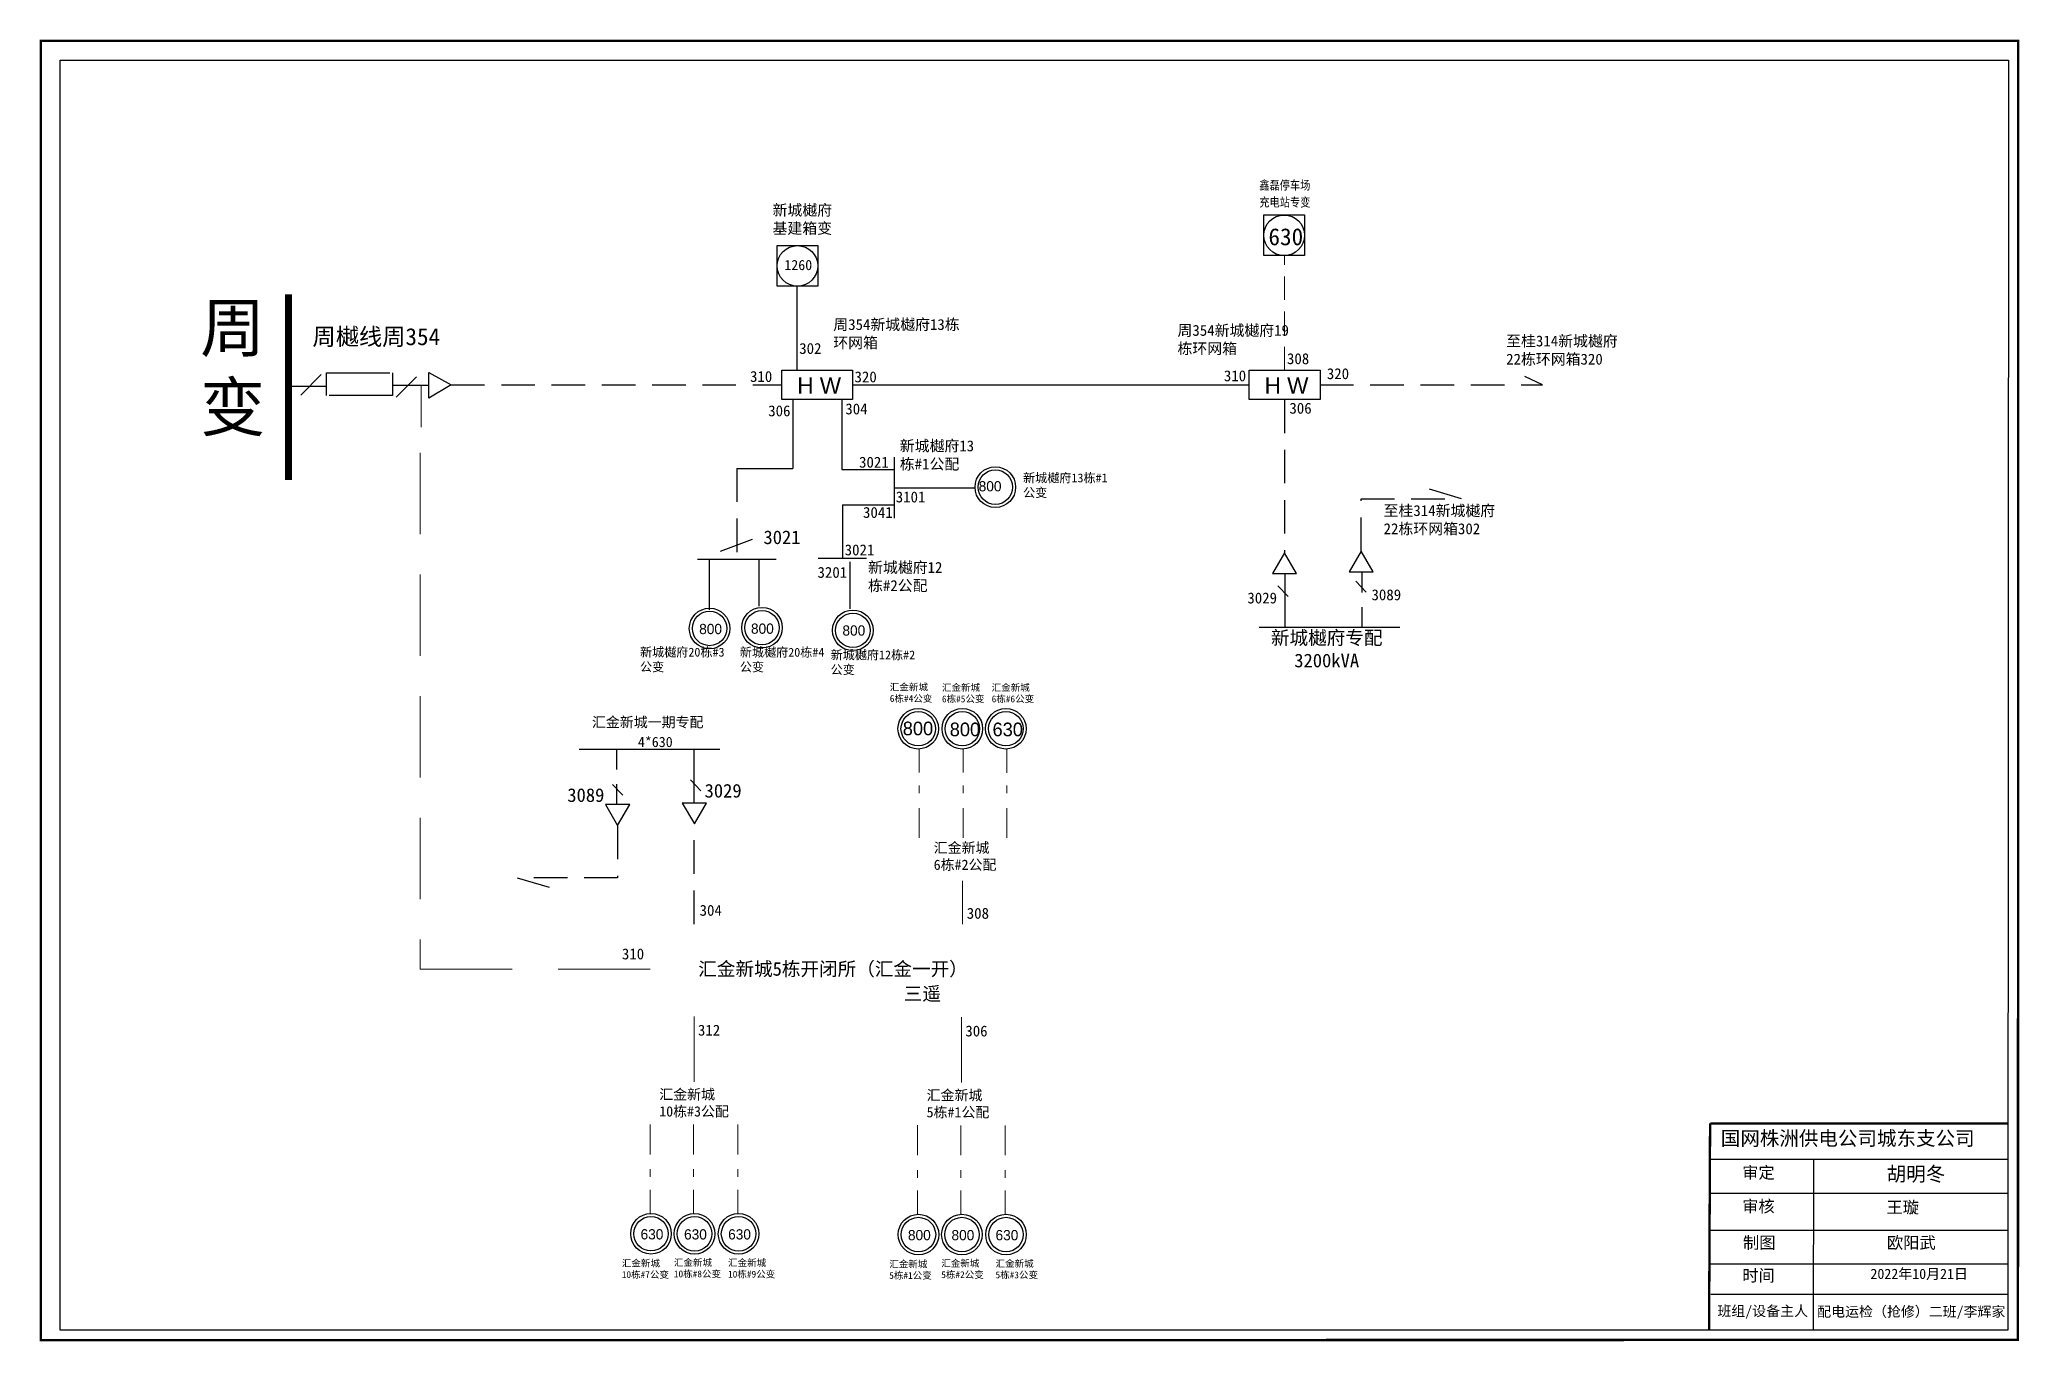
# Model space of a CAD drawing. Extents: x 124 to 414, y -49 to 142.
import ezdxf

# ---------------------------------------------------------------- set-up
doc = ezdxf.new("R2010")
doc.units = 0
doc.header["$LTSCALE"] = 0.774411
doc.linetypes.add('ACAD_ISO02W100', pattern=[15, 12, -3])
doc.linetypes.add('DASHED2', pattern=[9.525, 6.35, -3.175])
doc.layers.get('0').update_dxf_attribs({"linetype": 'CONTINUOUS'})
doc.styles.add('hztxt_txtstyle_0.00_0_0', font='', dxfattribs={"bigfont": 'hztxt.shx'})
doc.styles.add('hztxt_txtstyle_1.50_0_0', font='', dxfattribs={"height": 1.5, "bigfont": 'hztxt.shx'})
doc.styles.add('hztxt_txtstyle_1.60_0_0', font='', dxfattribs={"height": 1.6, "bigfont": 'hztxt.shx'})
doc.styles.add('hztxt_txtstyle_1.99_0_0', font='', dxfattribs={"height": 1.9941, "bigfont": 'hztxt.shx'})
doc.styles.add('hztxt_txtstyle_2.00_0_0', font='', dxfattribs={"height": 2, "bigfont": 'hztxt.shx'})
doc.styles.add('hztxt_txtstyle_2.50_0_0', font='', dxfattribs={"height": 2.5})
doc.styles.add('KaiTi_GB2312_txtstyle_2.10_0_0', font='simsun.ttc', dxfattribs={"height": 2.1})
doc.styles.add('SimSun_txtstyle_1.50_0_0', font='simsun.ttc', dxfattribs={"height": 1.5})
doc.styles.add('SimSun_txtstyle_1.75_0_0', font='simsun.ttc', dxfattribs={"height": 1.75})
doc.styles.add('SimSun_txtstyle_200.00_0_0200', font='simsun.ttc', dxfattribs={"height": 200})
doc.styles.get("Standard").update_dxf_attribs({"font": '', "height": 2.5})
doc.styles.add('字体', font='', dxfattribs={"height": 2.5})
doc.styles.add('宋体_txtstyle_1.00_0_0', font='SIMSUN.TTC', dxfattribs={"height": 1})
doc.styles.add('宋体_txtstyle_1.50_0_0', font='SIMSUN.TTC', dxfattribs={"height": 1.5})
doc.styles.add('宋体_txtstyle_1.60_0_0', font='SIMSUN.TTC', dxfattribs={"height": 1.6})
doc.styles.add('宋体_txtstyle_2.00_0_0', font='SIMSUN.TTC', dxfattribs={"height": 2})
doc.styles.add('宋体_txtstyle_200.00_0_0200', font='SIMSUN.TTC', dxfattribs={"height": 200})
doc.styles.get('hztxt_txtstyle_0.00_0_0').set_extended_font_data('hztxt')
doc.styles.get('hztxt_txtstyle_1.50_0_0').set_extended_font_data('hztxt')
doc.styles.get('hztxt_txtstyle_1.60_0_0').set_extended_font_data('hztxt')
doc.styles.get('hztxt_txtstyle_1.99_0_0').set_extended_font_data('hztxt')
doc.styles.get('hztxt_txtstyle_2.00_0_0').set_extended_font_data('hztxt')
doc.styles.get('hztxt_txtstyle_2.50_0_0').set_extended_font_data('SimSun')
doc.styles.get('Standard').set_extended_font_data('SimSun')
doc.styles.get('字体').set_extended_font_data('KaiTi_GB2312')

msp = doc.modelspace()

# ---------------------------------------------------------------- linework, layer by layer
at = {"color": 7, "linetype": 'DASHED2', "lineweight": 0, "ltscale": 0.696574}
msp.add_line((306.66, 93.54), (306.66, 110.32), dxfattribs=at)
at = {"color": 0}
for p, q in [((235.16, 93.54), (235.16, 105.83)), ((344.52, 91.38), (341.91, 92.61)), ((226.3, 79.1), (234.52, 79.1)), ((249.38, 76.26), (261.27, 76.26)), ((307.18, 60.28), (305.66, 61.87)), ((306.68, 63.71), (306.68, 55.88)), ((318.63, 60.94), (317.11, 62.53)), ((317.99, 63.9), (317.99, 60.89)), ((318.03, 55.84), (318.03, 58.74)), ((302.91, 55.82), (323.55, 55.82)), ((223.78, 37.83), (203.14, 37.83)), ((208.66, 37.81), (208.66, 34.91)), ((220.02, 29.94), (220.02, 37.78)), ((208.06, 32.71), (209.58, 31.12)), ((208.7, 29.76), (208.7, 32.76)), ((219.51, 33.37), (221.03, 31.79))]:
    msp.add_line(p, q, dxfattribs=at)
at = {"linetype": 'Continuous'}
for p, q in [((181.13, 89.42), (181.13, 93.19)), ((181.13, 93.19), (184.37, 91.38)), ((165.32, 92.86), (162.32, 89.86)), ((175.77, 91.31), (181.13, 91.31)), ((179.3, 92.52), (176.3, 89.53)), ((184.37, 91.38), (181.13, 89.42)), ((223.88, 66.94), (228.6, 68.7)), ((220.53, 65.8), (232.07, 65.8)), ((222.29, 58.34), (222.29, 65.8)), ((222.29, 65.8), (226.68, 65.8)), ((229.54, 65.8), (229.54, 58.89)), ((242.87, 65.41), (242.87, 58.5)), ((369.12, -22.29), (412.77, -22.29)), ((384.27, -22.29), (384.21, -47.36)), ((369.12, -27.26), (412.77, -27.26)), ((369.12, -32.68), (412.77, -32.68)), ((369.12, -37.66), (412.77, -37.66)), ((369.18, -42.12), (412.84, -42.12))]:
    msp.add_line(p, q, dxfattribs=at)
at = {"linetype": 'ACAD_ISO02W100'}
msp.add_line((166.07, 91.13), (160.52, 91.13), dxfattribs=at)
at = {"color": 7, "linetype": 'Continuous', "lineweight": 0, "ltscale": 0.747244}
msp.add_line((179.98, 91.19), (179.98, 85.14), dxfattribs=at)
at = {"linetype": 'DASHED2'}
for p, q in [((184.37, 91.38), (232.9, 91.38)), ((226.3, 79.1), (226.3, 65.8))]:
    msp.add_line(p, q, dxfattribs=at)
at = {"color": 0, "linetype": 'DASHED2'}
for p, q in [((311.86, 91.38), (344.52, 91.38)), ((306.66, 89.21), (306.66, 66.75)), ((332.63, 74.62), (326.31, 76.52)), ((317.88, 66.97), (317.88, 74.62)), ((317.88, 74.62), (332.63, 74.62)), ((306.66, 66.75), (306.66, 66.75)), ((208.81, 26.68), (208.81, 19.03)), ((220.03, 12.22), (220.03, 26.9)), ((220.03, 26.9), (220.03, 26.9)), ((208.81, 19.03), (194.06, 19.03)), ((194.06, 19.03), (200.39, 17.14))]:
    msp.add_line(p, q, dxfattribs=at)
at = {"color": 7, "linetype": 'DASHED2', "lineweight": 0, "ltscale": 2.421071}
msp.add_line((179.84, 81.37), (179.84, 5.61), dxfattribs=at)
at = {"color": 7, "linetype": 'Continuous', "lineweight": 0, "ltscale": 0.218113}
for p, q in [((253.05, 34.45), (253.05, 37.9)), ((259.52, 34.45), (259.52, 37.9)), ((265.9, 34.44), (265.9, 37.89)), ((213.57, -26.78), (213.57, -30.24)), ((219.95, -26.79), (219.95, -30.24)), ((226.42, -26.79), (226.42, -30.24)), ((252.8, -26.9), (252.8, -30.35)), ((259.18, -26.9), (259.18, -30.36)), ((265.65, -26.9), (265.65, -30.36))]:
    msp.add_line(p, q, dxfattribs=at)
at = {"color": 7, "linetype": 'DASHED2', "lineweight": 0, "ltscale": 0.890223}
for p, q in [((253.05, 24.86), (253.05, 32.56)), ((259.52, 24.86), (259.52, 32.56)), ((265.9, 24.86), (265.9, 32.55)), ((213.57, -17.2), (213.57, -24.9)), ((219.95, -17.2), (219.95, -24.9)), ((226.42, -17.2), (226.42, -24.9)), ((252.8, -17.31), (252.8, -25.01)), ((259.18, -17.32), (259.18, -25.02)), ((265.65, -17.32), (265.65, -25.02))]:
    msp.add_line(p, q, dxfattribs=at)
at = {"color": 7, "linetype": 'Continuous', "lineweight": 0, "ltscale": 1.86904}
for p, q in [((259.42, 12.22), (259.42, 18.57)), ((220.05, -1.34), (220.05, -10.91)), ((259.28, -1.46), (259.28, -11.03))]:
    msp.add_line(p, q, dxfattribs=at)
at = {"color": 7, "linetype": 'DASHED2', "lineweight": 0, "ltscale": 2.746233}
msp.add_line((179.84, 5.61), (215.33, 5.61), dxfattribs=at)
at = {"linetype": 'Continuous', "const_width": 0.35}
msp.add_lwpolyline([(124.17, 141.86), (414.3, 141.86), (414.26, -48.81), (124.17, -48.86)], close=True, dxfattribs=at)
at = {"linetype": 'Continuous'}
for points in [[(127, 139.03), (412.88, 139.03), (412.77, -47.36), (127, -47.36)], [(232.9, 93.54), (243.29, 93.54), (243.29, 89.21), (232.9, 89.21)], [(301.47, 93.54), (311.86, 93.54), (311.86, 89.21), (301.47, 89.21)]]:
    msp.add_lwpolyline(points, close=True, dxfattribs=at)
at = {"color": 0}
for points in [[(303.61, 116.3), (309.58, 116.3), (309.58, 110.33), (303.61, 110.33)], [(232.21, 111.8), (238.17, 111.8), (238.17, 105.83), (232.21, 105.83)]]:
    msp.add_lwpolyline(points, close=True, dxfattribs=at)
at = {"linetype": 'Continuous'}
for points, const_width in [([(160.52, 104.63), (160.52, 77.38)], 1), ([(369.09, -17.03), (368.94, -47.36)], 0.35), ([(369.12, -17.03), (412.77, -17.03)], 0.35)]:
    msp.add_lwpolyline(points, dxfattribs=dict(at, const_width=const_width))
at = {"linetype": 'ACAD_ISO02W100'}
msp.add_lwpolyline([(175.76, 93.14), (175.76, 89.79), (166.07, 89.79), (166.07, 93.14)], close=True, dxfattribs=at)
at = {"color": 7, "linetype": 'Continuous'}
for points in [[(243.29, 91.38), (301.47, 91.38)], [(234.52, 89.19), (234.52, 79.1)], [(241.7, 89.2), (241.7, 78.94)], [(241.7, 78.94), (249.38, 78.94)], [(249.38, 80.74), (249.38, 71.79)], [(241.79, 73.74), (249.38, 73.74)], [(241.79, 73.74), (241.79, 65.92)], [(238.24, 65.92), (245.34, 65.92)]]:
    msp.add_lwpolyline(points, dxfattribs=at)
at = {"color": 0, "linetype": 'DASHED2'}
for points in [[(317.88, 66.97), (316.12, 63.91), (319.65, 63.91)], [(306.64, 66.72), (304.87, 63.66), (308.4, 63.66)], [(208.81, 26.68), (210.58, 29.75), (207.04, 29.75)], [(220.06, 26.93), (221.83, 29.99), (218.29, 29.99)]]:
    msp.add_lwpolyline(points, close=True, dxfattribs=at)
at = {"linetype": 'Continuous'}
for centre, radius in [((306.6, 113.31), 2.98), ((235.19, 108.82), 2.98), ((264.22, 76.35), 2.98), ((264.22, 76.35), 2.53), ((222.3, 55.61), 2.98), ((222.3, 55.61), 2.53), ((229.99, 55.72), 2.98), ((229.99, 55.72), 2.53), ((243.32, 55.33), 2.98), ((243.32, 55.33), 2.53), ((252.91, 40.89), 2.98), ((259.38, 40.89), 2.98), ((265.77, 40.89), 2.98), ((252.91, 40.89), 2.53), ((259.38, 40.89), 2.53), ((265.77, 40.89), 2.53), ((213.7, -33.23), 2.98), ((213.7, -33.23), 2.53), ((220.09, -33.24), 2.98), ((220.09, -33.24), 2.53), ((226.55, -33.24), 2.98), ((226.55, -33.24), 2.53), ((252.94, -33.35), 2.98), ((252.94, -33.35), 2.53), ((259.32, -33.35), 2.98), ((259.32, -33.35), 2.53), ((265.79, -33.35), 2.98), ((265.79, -33.35), 2.53)]:
    msp.add_circle(centre, radius, dxfattribs=at)

# ---------------------------------------------------------------- texts
at = {"color": 7, "linetype": 'DASHED2', "lineweight": 0, "ltscale": 0.696574, "insert": (302.95, 121.37), "char_height": 1.5, "attachment_point": 1, "style": 'hztxt_txtstyle_1.50_0_0'}
msp.add_mtext('鑫磊停车场^M^J充电站专变', dxfattribs=at)
for s, insert, char_height, width, attachment_point, style in [('{\\fSimSun|b0|i0|c134|p2;新城樾府基建箱变}', (231.54, 117.81), 1.6, 9.498, 1, 'hztxt_txtstyle_1.60_0_0'), ('{\\fSimSun|b0|i0|c134|p2;630}', (304.29, 114.35), 2.5, 4.1943, 1, 'hztxt_txtstyle_2.50_0_0'), ('{\\fSimSun|b0|i0|c134|p2;1260}', (233.27, 109.7), 1.5, 4.1943, 1, 'hztxt_txtstyle_1.50_0_0'), ('{\\fSimSun|b0|i0|c134|p2;周354新城樾府13栋环网箱}', (240.45, 101.02), 1.6, 18.4839, 1, 'hztxt_txtstyle_1.99_0_0'), ('{\\fSimSun|b0|i0|c134|p2;周354新城樾府19栋环网箱}', (290.95, 100.16), 1.6, 18.1067, 1, 'hztxt_txtstyle_1.99_0_0'), ('{\\fSimSun|b0|i0|c134|p2;302}', (235.45, 97.5), 1.6, 4.1943, 1, 'hztxt_txtstyle_1.60_0_0'), ('{\\fSimSun|b0|i0|c134|p2;308}', (307.01, 96), 1.6, 4.1943, 1, 'hztxt_txtstyle_1.60_0_0'), ('{\\fSimSun|b0|i0|c134|p2;310}', (228.23, 93.39), 1.6, 4.1943, 1, 'hztxt_txtstyle_1.60_0_0'), ('{\\fSimSun|b0|i0|c134|p2;320}', (243.56, 93.33), 1.6, 4.1943, 1, 'hztxt_txtstyle_0.00_0_0'), ('{\\fSimSun|b0|i0|c134|p2;310}', (297.75, 93.49), 1.6, 4.1943, 1, 'hztxt_txtstyle_1.60_0_0'), ('{\\fSimSun|b0|i0|c134|p2;320}', (312.86, 93.8), 1.6, 4.1943, 1, 'hztxt_txtstyle_0.00_0_0'), ('{\\fSimSun|b0|i0|c134|p2;306}', (230.9, 88.35), 1.6, 4.1943, 1, 'hztxt_txtstyle_1.60_0_0'), ('{\\fSimSun|b0|i0|c134|p2;304}', (242.21, 88.63), 1.6, 4.1943, 1, 'hztxt_txtstyle_1.60_0_0'), ('{\\fSimSun|b0|i0|c134|p2;306}', (307.37, 88.73), 1.6, 4.1943, 1, 'hztxt_txtstyle_0.00_0_0'), ('{\\fSimSun|b0|i0|c134|p2;新城樾府13栋#1公配}', (250.2, 83.21), 1.6, 12.5121, 1, 'hztxt_txtstyle_1.60_0_0'), ('{\\fSimSun|b0|i0|c134|p2;3021}', (244.23, 80.81), 1.6, 4.1943, 1, 'hztxt_txtstyle_1.60_0_0'), ('{\\fSimSun|b0|i0|c134|p2;3101}', (249.61, 75.71), 1.6, 4.1943, 1, 'hztxt_txtstyle_1.60_0_0'), ('800', (261.78, 77.23), 1.5, 4.1943, 1, 'hztxt_txtstyle_1.50_0_0'), ('{\\fSimSun|b0|i0|c134|p2;3041}', (244.81, 73.44), 1.6, 4.1943, 1, 'hztxt_txtstyle_1.60_0_0'), ('{\\fSimSun|b0|i0|c134|p2;至桂314新城樾府22栋环网箱302}', (321.19, 73.71), 1.6, 17.5423, 1, 'hztxt_txtstyle_1.99_0_0'), ('{\\fSimSun|b0|i0|c134|p2;3021}', (242.12, 67.94), 1.6, 4.1943, 1, 'hztxt_txtstyle_1.60_0_0'), ('{\\fSimSun|b0|i0|c134|p2;3201}', (238.13, 64.64), 1.6, 4.1943, 1, 'hztxt_txtstyle_1.60_0_0'), ('{\\fSimSun|b0|i0|c134|p2;新城樾府12栋#2公配}', (245.55, 65.37), 1.6, 12.5121, 1, 'hztxt_txtstyle_1.60_0_0'), ('{\\fSimSun|b0|i0|c134|p2;3089}', (319.41, 61.35), 1.6, 4.8718, 1, 'hztxt_txtstyle_1.60_0_0'), ('{\\fSimSun|b0|i0|c134|p2;3029}', (301.2, 60.88), 1.6, 4.8718, 1, 'hztxt_txtstyle_1.60_0_0'), ('800', (220.77, 56.28), 1.5, 4.1943, 1, 'hztxt_txtstyle_1.50_0_0'), ('800', (228.37, 56.33), 1.5, 4.1943, 1, 'hztxt_txtstyle_1.50_0_0'), ('800', (241.79, 56.06), 1.5, 4.1943, 1, 'hztxt_txtstyle_1.50_0_0'), ('{\\fSimSun|b0|i0|c134|p2;新城樾府专配\\P3200kVA}', (312.84, 55.24), 2, 17.2244, 2, 'hztxt_txtstyle_1.60_0_0'), ('304', (220.83, 15.04), 1.6, 4.1943, 1, '宋体_txtstyle_1.60_0_0'), ('308', (260.03, 14.6), 1.6, 4.1943, 1, '宋体_txtstyle_1.60_0_0'), ('{\\fSimSun|b0|i0|c134|p2;310}', (209.43, 8.64), 1.6, 4.1943, 1, 'hztxt_txtstyle_1.60_0_0'), ('312', (220.59, -2.55), 1.6, 4.1943, 1, '宋体_txtstyle_1.60_0_0'), ('306', (259.82, -2.67), 1.6, 4.1943, 1, '宋体_txtstyle_1.60_0_0'), ('630', (212.17, -32.56), 1.5, 4.1943, 1, 'hztxt_txtstyle_1.50_0_0'), ('630', (218.55, -32.57), 1.5, 4.1943, 1, 'hztxt_txtstyle_1.50_0_0'), ('630', (225.02, -32.57), 1.5, 4.1943, 1, 'hztxt_txtstyle_1.50_0_0'), ('800', (251.4, -32.68), 1.5, 4.1943, 1, 'hztxt_txtstyle_1.50_0_0'), ('800', (257.79, -32.68), 1.5, 4.1943, 1, 'hztxt_txtstyle_1.50_0_0'), ('630', (264.25, -32.68), 1.5, 4.1943, 1, 'hztxt_txtstyle_1.50_0_0')]:
    msp.add_mtext(s, dxfattribs=dict(insert=insert, char_height=char_height, width=width, attachment_point=attachment_point, style=style))
at = {"linetype": 'Continuous', "attachment_point": 1}
for s, insert, char_height, width, style in [('{\\fSimSun|b0|i0|c134|p2;周\\f\uffbfﾬￌﾣﾤ_GB2312|b0|i0|c134|p49; \\P\\fSimSun|b0|i0|c134|p2;变}', (147.56, 103.27), 7, 46.6545, '字体'), ('{\\fSimSun|b0|i0|c134|p2;周樾线周354}', (164.03, 99.69), 2.5, 22.8827, '字体'), ('{\\fSimSun|b0|i0|c134|p2;新城樾府13栋#1公变}', (268.29, 78.35), 1.3, 13.1852, '字体'), ('{\\fSimSun|b0|i0|c134|p2;3021}', (230.2, 69.99), 2, 13.1852, '字体'), ('{\\fSimSun|b0|i0|c134|p2;新城樾府20栋#3公变}', (212.09, 52.78), 1.3, 13.1852, '字体'), ('{\\fSimSun|b0|i0|c134|p2;新城樾府20栋#4公变}', (226.74, 52.76), 1.3, 13.1852, '字体'), ('{\\fSimSun|b0|i0|c134|p2;新城樾府12栋#2公变}', (240.06, 52.37), 1.3, 13.1852, '字体'), ('国网株洲供电公司城东支公司', (370.66, -18.17), 2.1, 57.4126, 'KaiTi_GB2312_txtstyle_2.10_0_0'), ('胡明冬', (395, -23.4), 2.1, 16.423, 'KaiTi_GB2312_txtstyle_2.10_0_0'), ('欧阳武', (395.04, -33.66), 1.75, 16.423, 'SimSun_txtstyle_1.75_0_0'), ('2022年10月21日', (392.62, -38.36), 1.5, 16.423, 'SimSun_txtstyle_1.50_0_0')]:
    msp.add_mtext(s, dxfattribs=dict(at, insert=insert, char_height=char_height, width=width, style=style))
at = {"color": 1, "true_color": 0xff0000, "insert": (339.17, 98.6), "char_height": 1.6, "width": 17.5423, "attachment_point": 1, "style": 'hztxt_txtstyle_1.60_0_0'}
msp.add_mtext('{\\fSimSun|b0|i0|c134|p2;至桂314新城樾府22栋环网箱320}', dxfattribs=at)
at = {"linetype": 'DASHED2', "char_height": 2.3678, "width": 7.8343, "attachment_point": 1, "style": 'hztxt_txtstyle_0.00_0_0'}
for insert in [(235.16, 92.46), (303.73, 92.46)]:
    msp.add_mtext('{\\fArial|b0|i0|c0|p32;H W}', dxfattribs=dict(at, insert=insert))
at = {"color": 7, "linetype": 'Continuous', "lineweight": 0, "ltscale": 0.2672, "char_height": 1, "attachment_point": 1, "style": '宋体_txtstyle_1.00_0_0'}
for s, insert in [('汇金新城^M^J6栋#4公变', (248.74, 47.5)), ('汇金新城^M^J6栋#5公变', (256.39, 47.43)), ('汇金新城^M^J6栋#6公变', (263.68, 47.43)), ('汇金新城^M^J10栋#7公变', (209.42, -37.06)), ('汇金新城^M^J10栋#8公变', (217.06, -36.96)), ('汇金新城^M^J10栋#9公变', (225.01, -36.99)), ('汇金新城^M^J5栋#1公变', (248.66, -37.18)), ('汇金新城^M^J5栋#2公变', (256.29, -37.07)), ('汇金新城^M^J5栋#3公变', (264.25, -37.11))]:
    msp.add_mtext(s, dxfattribs=dict(at, insert=insert))
at = {"color": 7, "linetype": 'Continuous', "lineweight": 0, "ltscale": 0.701938, "attachment_point": 1}
for s, insert, char_height, style in [('汇金新城一期专配', (205.03, 42.61), 1.5, '宋体_txtstyle_1.50_0_0'), ('4*630', (211.78, 39.7), 1.5, '宋体_txtstyle_1.50_0_0'), ('3089', (201.42, 32.15), 2, '宋体_txtstyle_2.00_0_0'), ('3029', (221.56, 32.79), 2, '宋体_txtstyle_2.00_0_0')]:
    msp.add_mtext(s, dxfattribs=dict(at, insert=insert, char_height=char_height, style=style))
at = {"color": 7, "linetype": 'Continuous', "lineweight": 0, "ltscale": 1.299237, "char_height": 2, "attachment_point": 1, "style": 'hztxt_txtstyle_2.00_0_0'}
for s, insert in [('800', (250.64, 41.93)), ('800', (257.53, 41.79)), ('630', (263.81, 41.79))]:
    msp.add_mtext(s, dxfattribs=dict(at, insert=insert))
at = {"color": 7, "linetype": 'Continuous', "lineweight": 0, "ltscale": 0.890223, "char_height": 1.5, "attachment_point": 1, "style": 'SimSun_txtstyle_1.50_0_0'}
for s, insert in [('汇金新城^M^J6栋#2公配', (255.18, 24.18)), ('汇金新城^M^J10栋#3公配', (214.91, -12.02)), ('汇金新城^M^J5栋#1公配', (254.14, -12.14))]:
    msp.add_mtext(s, dxfattribs=dict(at, insert=insert))
at = {"color": 7, "linetype": 'Continuous', "lineweight": 0, "ltscale": 1.412671, "insert": (220.63, 6.64), "char_height": 2, "attachment_point": 1, "style": 'SimSun_txtstyle_200.00_0_0200'}
msp.add_mtext('汇金新城5栋开闭所（汇金一开）', dxfattribs=at)
at = {"color": 2, "linetype": 'Continuous', "lineweight": 0, "ltscale": 0.701938, "true_color": 0xffff00, "insert": (250.79, 3), "char_height": 2, "attachment_point": 1, "style": '宋体_txtstyle_200.00_0_0200'}
msp.add_mtext('三遥', dxfattribs=at)
at = {"linetype": 'Continuous', "char_height": 1.75, "width": 16.423, "attachment_point": 1}
for s, insert in [('审定', (373.8, -23.38)), ('审核', (373.8, -28.32)), ('王璇', (394.96, -28.47)), ('制图', (373.92, -33.66)), ('时间', (373.8, -38.48))]:
    msp.add_mtext(s, dxfattribs=dict(at, insert=insert))
at = {"color": 7, "linetype": 'Continuous', "lineweight": 0, "ltscale": 0.522951, "char_height": 1.5, "attachment_point": 1, "style": 'SimSun_txtstyle_1.50_0_0'}
for s, insert in [('班组/设备主人', (370.16, -43.81)), ('配电运检（抢修）二班/李辉家', (384.8, -43.9))]:
    msp.add_mtext(s, dxfattribs=dict(at, insert=insert))

doc.saveas('drawing.dxf')
